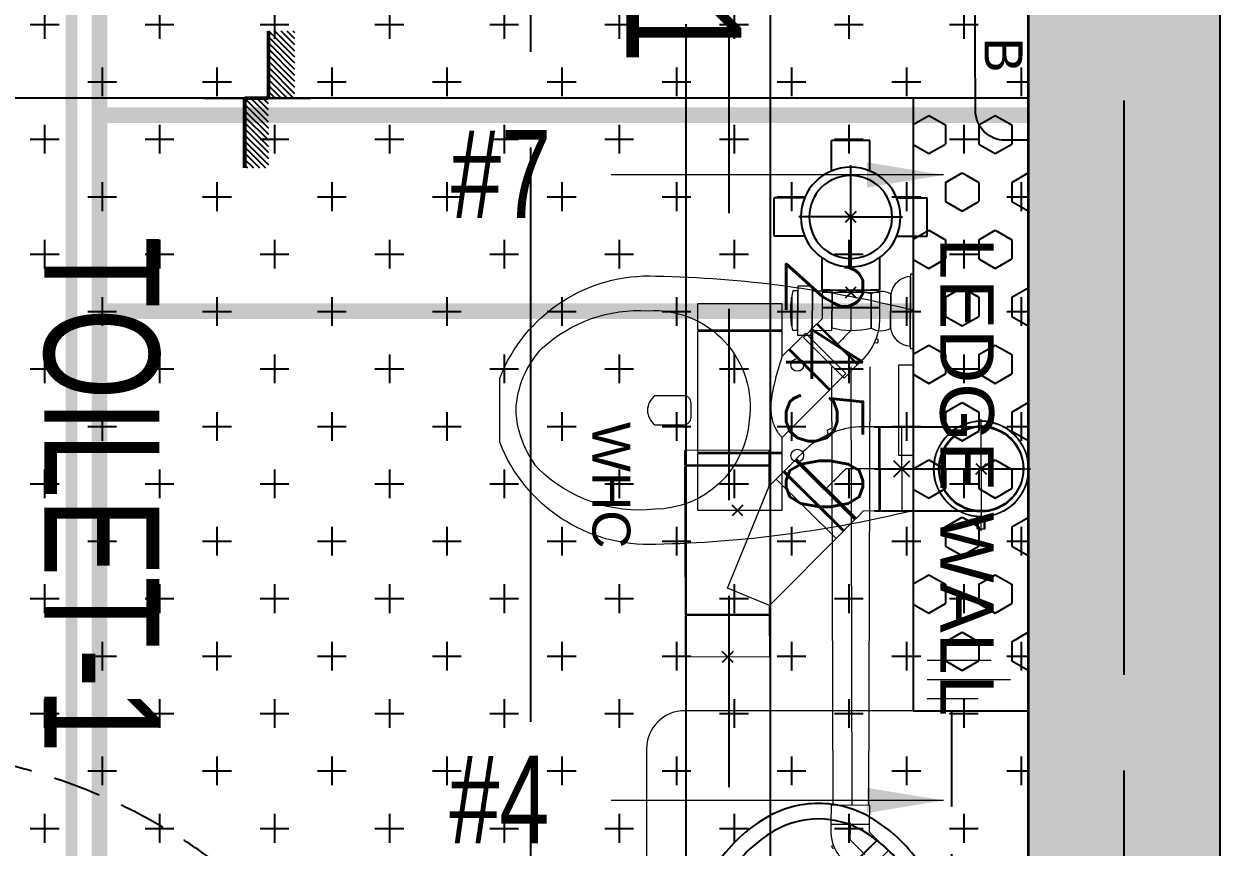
# Model space of a CAD drawing. Header units: millimetres. Extents: x -414464 to 1686, y -90036 to 108605.
# Drawn here: x -116428 to -114866, y -58243 to -57168 of the extents above; entities that cross this region are included whole.
import ezdxf
from ezdxf.lldxf.tags import DXFTag

# ---------------------------------------------------------------- set-up
doc = ezdxf.new("R2010")
doc.units = ezdxf.units.MM
doc.header["$LTSCALE"] = 1000
doc.header["$MEASUREMENT"] = 0
for name, pattern in [('$1$AUDIT_D_120904163729-0', [0]), ('$36$HIDDEN', [0.375, 0.25, -0.125]), ('2BHK-A - FRONT$1$( Hidden )', [0.375, 0.25, -0.125]), ('2BHK-A - FRONT$1$AUDIT_D_120904163729-0', [0]), ('2BHK-A - FRONT$1$HIDDEN', [0.375, 0.25, -0.125]), ('AUDIT_D_120904163729-0', [0]), ('T8(T9 IS SIMILAR) - DIMENSION & TEXTING$1$AUDIT_D_120904163729-0', [0]), ('T8(T9 IS SIMILAR) - DIMENSION & TEXTING$1$CENTERX2', [101.6, 63.5, -12.7, 12.7, -12.7]), ('T8(T9 IS SIMILAR) - DIMENSION & TEXTING$1$HIDDEN', [0.375, 0.25, -0.125]), ('T8_REFUGE COLUMNS$1$CENTER2', [1.125, 0.75, -0.125, 0.125, -0.125])]:
    doc.linetypes.add(name, pattern=pattern)
doc.layers.get('0').update_dxf_attribs({"linetype": 'AUDIT_D_120904163729-0'})
for name, color, linetype in [('$0$A-HATCH -160', 251, '$1$AUDIT_D_120904163729-0'), ('$21$A-DIMENSIONS', 2, '$36$HIDDEN'), ('2BHK-A - FRONT$1$$0$LEDGE WALL', 5, 'Continuous'), ('2BHK-A - FRONT$1$A-HATCH -160', 251, '2BHK-A - FRONT$1$AUDIT_D_120904163729-0'), ('2BHK-A - FRONT$1$A-SANITARY', 2, 'Continuous'), ('2BHK-A - FRONT$1$A-TOI SUNK 50MM', 8, 'Continuous'), ('2BHK-A - FRONT$1$ANNO', 7, 'Continuous'), ('2BHK-A - FRONT$1$APT PLANS-typ$0$TILEDROP', 3, 'Continuous'), ('2BHK-A - FRONT$1$ELEV.', 5, 'Continuous'), ('2BHK-A - FRONT$1$LEDGE WALL', 5, 'Continuous'), ('a-rcc', 3, 'Continuous'), ('T8(T9 IS SIMILAR) - DIMENSION & TEXTING$1$A-DIMENSIONS', 2, 'T8(T9 IS SIMILAR) - DIMENSION & TEXTING$1$HIDDEN'), ('T8(T9 IS SIMILAR) - DIMENSION & TEXTING$1$A-PLUMBING', 7, 'T8(T9 IS SIMILAR) - DIMENSION & TEXTING$1$AUDIT_D_120904163729-0'), ('T8(T9 IS SIMILAR) - DIMENSION & TEXTING$1$pl-110 dia soil pipe', 1, 'Continuous'), ('T8(T9 IS SIMILAR) - DIMENSION & TEXTING$1$pl-110 dia soil pipe1', 1, 'Continuous'), ('T8(T9 IS SIMILAR) - DIMENSION & TEXTING$1$pl-75 dia waste pipe', 3, 'Continuous'), ('T8(T9 IS SIMILAR) - DIMENSION & TEXTING$1$PL-FITTINGS', 5, 'Continuous'), ('T8(T9 IS SIMILAR) - DIMENSION & TEXTING$1$U-TI-75MM WASTE WATER PIPE', 3, 'Continuous'), ('T8(T9 IS SIMILAR) - DIMENSION & TEXTING$1$U-TI-TEXT', 7, 'Continuous'), ('T8(T9 IS SIMILAR) - DIMENSION & TEXTING$1$U-TI-WS', 5, 'Continuous'), ('T8(T9 IS SIMILAR)$1$$6$a-beam 2', 50, 'Continuous'), ('T8_REFUGE COLUMNS$1$A-CENTERLINE', 193, 'T8_REFUGE COLUMNS$1$CENTER2'), ('T8_REFUGE COLUMNS$1$A-RCC COLS', 3, 'Continuous'), ('T8_TYPICAL COLUMNS$1$A-RCC COLS', 3, 'Continuous')]:
    doc.layers.add(name, color=color, linetype=linetype)
for name, color, linetype, lineweight in [('2BHK-A - FRONT$1$$0$a-TOI-fixtures', 251, 'Continuous', 0), ('2BHK-A - FRONT$1$a-Text', 4, 'Continuous', 0), ('2BHK-A - FRONT$1$a-TOI-fixtures', 251, 'Continuous', 0), ('2BHK-A - FRONT$1$A-WALL- 160', 6, 'Continuous', 30), ('T8(T9 IS SIMILAR) - DIMENSION & TEXTING$1$a-Text', 4, 'Continuous', 0), ('T8(T9 IS SIMILAR) - DIMENSION & TEXTING$1$furn-1', 7, 'Continuous', 0), ('T8(T9 IS SIMILAR) - DIMENSION & TEXTING$1$pl-50dia waste pie', 6, 'Continuous', 0), ('T8(T9 IS SIMILAR) - DIMENSION & TEXTING$1$pl-50dia waste pipe1', 6, 'Continuous', 0), ('T8(T9 IS SIMILAR) - DIMENSION & TEXTING$1$R0-18-10-2014-T1-1st Podium Floor Plan$0$Text', 2, 'Continuous', 0), ('T8(T9 IS SIMILAR) - DIMENSION & TEXTING$1$U-TI-FIXTURE', 161, 'Continuous', 25), ('T8(T9 IS SIMILAR) - DIMENSION & TEXTING$1$U-TI-WS-HOT', 1, 'T8(T9 IS SIMILAR) - DIMENSION & TEXTING$1$DASHDOT', 30), ('T8(T9 IS SIMILAR)$1$D&W', 8, 'Continuous', 25)]:
    doc.layers.add(name, color=color, linetype=linetype, lineweight=lineweight)
doc.layers.add('T8(T9 IS SIMILAR) - DIMENSION & TEXTING$1$GEB-BEZUG', color=2, linetype='Continuous', lineweight=25, true_color=0xffff00)
doc.layers.add('T8_REFUGE COLUMNS$1$COL-HATCH', color=7, linetype='Continuous', lineweight=25, true_color=0xa3a3a3)
doc.styles.add('2BHK-A - FRONT$1$arial', font='sanss___.ttf')
doc.styles.add('2BHK-A - FRONT$1$ARIAL ARROW', font='swisscl.ttf')
doc.styles.add('T8(T9 IS SIMILAR) - DIMENSION & TEXTING$1$arial', font='sanss___.ttf')
doc.styles.add('T8(T9 IS SIMILAR) - DIMENSION & TEXTING$1$ARIAL ARROW', font='swisscl.ttf')
doc.styles.add('T8(T9 IS SIMILAR) - DIMENSION & TEXTING$1$Romans 1', font='romans.shx', dxfattribs={"height": 100})
doc.styles.add('T8(T9 IS SIMILAR) - DIMENSION & TEXTING$1$Tahoma', font='tahoma.ttf')
tags = doc.linetypes.add('T8(T9 IS SIMILAR) - DIMENSION & TEXTING$1$DASHDOT', pattern=[1, 0.5, -0.25, 0, -0.25]).pattern_tags.tags
tags[10:11] = [DXFTag(74, 4), DXFTag(75, 0), DXFTag(340, '0'), DXFTag(46, 1.0), DXFTag(50, 0.0), DXFTag(44, 0.0), DXFTag(45, 0.0)]
tags[8:9] = [DXFTag(74, 4), DXFTag(75, 0), DXFTag(340, '0'), DXFTag(46, 1.0), DXFTag(50, 0.0), DXFTag(44, 0.0), DXFTag(45, 0.0)]
tags[6:7] = [DXFTag(74, 4), DXFTag(75, 0), DXFTag(340, '0'), DXFTag(46, 1.0), DXFTag(50, 0.0), DXFTag(44, 0.0), DXFTag(45, 0.0)]
tags[4:5] = [DXFTag(74, 4), DXFTag(75, 0), DXFTag(340, '0'), DXFTag(46, 1.0), DXFTag(50, 0.0), DXFTag(44, 0.0), DXFTag(45, 0.0)]
doc.dimstyles.new('T8(T9 IS SIMILAR) - DIMENSION & TEXTING$1$ALPINE S', dxfattribs={"dimscale": 0, "dimtxt": 100, "dimasz": 75, "dimexe": 0, "dimexo": 0, "dimgap": 75, "dimtad": 1, "dimdec": 0, "dimzin": 0, "dimdsep": 46, "dimtxsty": 'T8(T9 IS SIMILAR) - DIMENSION & TEXTING$1$Romans 1', "dimblk": 'T8(T9 IS SIMILAR) - DIMENSION & TEXTING$1$_ArchTick', "dimcen": 0.09, "dimclrd": 256, "dimclre": 256, "dimclrt": 7, "dimadec": 0, "dimazin": 0, "dimtfac": 1, "dimtdec": 0, "dimtofl": 0, "dimtmove": 1, "dimatfit": 0, "dimldrblk": 'T8(T9 IS SIMILAR) - DIMENSION & TEXTING$1$_Open90', "dimfxl": 1, "dimtolj": 1, "dimtzin": 0, "dimarcsym": 0})
doc.dimstyles.new('T8(T9 IS SIMILAR) - DIMENSION & TEXTING$1$SAMATA STD', dxfattribs={"dimtxt": 100, "dimasz": 50, "dimexe": 50, "dimexo": 50, "dimgap": 10, "dimtad": 0, "dimdec": 0, "dimrnd": 5, "dimzin": 0, "dimdsep": 46, "dimtxsty": 'T8(T9 IS SIMILAR) - DIMENSION & TEXTING$1$Tahoma', "dimblk": 'T8(T9 IS SIMILAR) - DIMENSION & TEXTING$1$_Origin2', "dimcen": -50, "dimdle": 50, "dimclrd": 7, "dimclre": 7, "dimclrt": 7, "dimadec": 0, "dimazin": 0, "dimtfac": 1, "dimtdec": 0, "dimtmove": 1, "dimatfit": 3, "dimfxl": 150, "dimtfill": 1, "dimtolj": 1, "dimtzin": 0, "dimlwd": -1, "dimlwe": -1, "dimarcsym": 0})

# ---------------------------------------------------------------- blocks, each defined once
blk = doc.blocks.new('T8_REFUGE COLUMNS')
at = {"layer": 'T8_REFUGE COLUMNS$1$COL-HATCH', "linetype": 'ByBlock'}
h = blk.add_hatch(color=256, dxfattribs=at)
h.dxf.hatch_style = 1
h.paths.add_polyline_path([(1196642.1, -5721924.9), (1199252.1, -5721924.9), (1199252.1, -5721674.9), (1196642.1, -5721674.9)])
at = {"layer": 'T8_REFUGE COLUMNS$1$A-CENTERLINE'}
for p, q in [((1217370.3, -5721799.9), (1182156.9, -5721799.9)), ((1217431.8, -5722574.9), (1182156.9, -5722574.9))]:
    blk.add_line(p, q, dxfattribs=at)
at = {"layer": 'T8_REFUGE COLUMNS$1$A-RCC COLS', "linetype": 'ByBlock'}
blk.add_lwpolyline([(1196642.1, -5721924.9), (1199252.1, -5721924.9), (1199252.1, -5721674.9), (1196642.1, -5721674.9)], close=True, dxfattribs=at)
blk = doc.blocks.new('T8_TYPICAL COLUMNS')
at = {"layer": 'T8_TYPICAL COLUMNS$1$A-RCC COLS', "linetype": 'ByBlock'}
blk.add_blockref('T8_REFUGE COLUMNS', (0, 0), dxfattribs=at)
blk = doc.blocks.new('2BHK-A - FRONT$1$EWC 1-flat-3')
at = {"layer": '2BHK-A - FRONT$1$a-TOI-fixtures', "ltscale": 1.5}
blk.add_line((130.9, 0), (-130.9, 0), dxfattribs=at)
for points in [[(-130.9, 0, -0.055103), (-175.3, 336.2, -0.321827), (-41.6, 540), (41.6, 540, -0.321827), (175.3, 336.2, -0.055103), (130.9, 0, -27.681239)], [(-13.2, 214.3, -0.391448), (-129.3, 337.7, -0.224585), (-76.1, 489.9, -0.160675), (0, 518.7, -0.183016), (81.6, 484.1, -0.201424), (130, 346.4, -0.474507), (-13.2, 214.3, -2.927417)], [(-9.5, 290.2), (9.5, 290.2, 0.414214), (18.9, 299.7), (18.9, 337.6, 0.5), (-18.9, 337.6), (-18.9, 299.7, 0.414214), (-9.5, 290.2, 0.530498)]]:
    blk.add_lwpolyline(points, format="xyb", dxfattribs=at)
at = {"layer": '2BHK-A - FRONT$1$a-TOI-fixtures'}
blk.add_lwpolyline([(-59.2, 0), (-59.2, 18.9), (59.2, 18.9), (59.2, 0)], close=True, dxfattribs=at)
at = {"layer": '2BHK-A - FRONT$1$a-TOI-fixtures', "ltscale": 1.5}
for centre in [(-59.2, 151.6), (59.2, 151.6)]:
    blk.add_circle(centre, 8.31, dxfattribs=at)
blk = doc.blocks.new('2BHK-A - FRONT$1$TILE DROP -x')
at = {"layer": '2BHK-A - FRONT$1$APT PLANS-typ$0$TILEDROP'}
h = blk.add_hatch(dxfattribs=at)
h.set_pattern_fill('ACET-2D-ANSI31', color=8, scale=90, angle=90, style=0)
h.set_pattern_definition([(135, (-851695.914, 5365039.183), (-7.954951288, -7.954951288), [])])
h.paths.add_polyline_path([(-58323.9, -19205.9), (-58323.9, -19023.7), (-58261.5, -19023.7), (-58261.5, -19205.9)])
edge = h.paths.add_edge_path()
edge.add_line((-58323.9, -19381.2), (-58393.7, -19381.2))
edge.add_line((-58323.9, -19205.9), (-58323.9, -19381.2))
edge.add_line((-58393.1, -19205.9), (-58323.9, -19205.9))
edge.add_line((-58393.1, -19381.2), (-58393.1, -19205.9))
at = {"layer": '2BHK-A - FRONT$1$APT PLANS-typ$0$TILEDROP', "color": 1}
blk.add_line((-58153.9, -19205.9), (-58434, -19205.9), dxfattribs=at)
at = {"layer": '2BHK-A - FRONT$1$APT PLANS-typ$0$TILEDROP', "color": 20, "const_width": 10}
for points in [[(-58261.5, -19205.9), (-58261.5, -19023.7)], [(-58323.9, -19381.2), (-58323.9, -19205.9)], [(-58323.9, -19205.9), (-58261.5, -19205.9)]]:
    blk.add_lwpolyline(points, dxfattribs=at)
blk = doc.blocks.new('2BHK-A - FRONT$1$WB1-flat-1')
at = {"layer": '2BHK-A - FRONT$1$A-SANITARY', "color": 251, "ltscale": 1000}
for p, q in [((-190061.5, 1779507.9), (-190121.4, 1779507.9)), ((-190106.8, 1779394.5), (-190119.9, 1779507.9)), ((-190074.4, 1779394.5), (-190063, 1779507.9)), ((-190118, 1779491.7), (-190265.4, 1779491.7)), ((-189917.5, 1779491.7), (-190064.6, 1779491.7))]:
    blk.add_line(p, q, dxfattribs=at)
at = {"layer": '2BHK-A - FRONT$1$A-SANITARY', "color": 251}
blk.add_line((-190106.8, 1779394.5), (-190074.4, 1779394.5), dxfattribs=at)
for centre, major_axis, start_param, end_param in [((-190091.4, 1779212.5), (92.6, -341.5), 2.876783, 3.157331), ((-190091.4, 1779212.5), (92.6, -341.5), 2.596234, 2.876783), ((-190115.8, 1779296.9), (69.6, -256.7), 3.157331, 3.484585), ((-190067.1, 1779296.9), (69.6, -256.7), 2.268981, 2.596234), ((-190152.9, 1779350.3), (52.6, -193.9), 3.484585, 3.910525), ((-190137.6, 1779507.9), (4.2, -15.6), 6.018375, 12.30156), ((-190045.3, 1779507.9), (4.2, -15.6), 6.018375, 12.30156), ((-190030, 1779350.3), (52.6, -193.9), 1.84304, 2.268981), ((-190152.9, 1779350.3), (47.3, -174.4), 3.548625, 3.910525), ((-190030, 1779350.3), (47.3, -174.4), 1.84304, 2.20494), ((-190209.6, 1779384.1), (35.3, -130.2), 3.910525, 4.447579), ((-189973.2, 1779384.1), (35.3, -130.2), 1.305986, 1.84304), ((-190209.6, 1779384.1), (30, -110.7), 3.910525, 4.447579), ((-189973.2, 1779384.1), (30, -110.7), 1.305986, 1.84304), ((-190209.6, 1779384.1), (35.3, -130.2), 4.447579, 4.984633), ((-190209.6, 1779384.1), (30, -110.7), 4.447579, 4.984633), ((-189973.2, 1779384.1), (30, -110.7), 0.768932, 1.305986), ((-189973.2, 1779384.1), (35.3, -130.2), 0.768932, 1.305986), ((-190152.9, 1779417.8), (47.3, -174.4), 4.984633, 5.410573), ((-190030, 1779417.8), (47.3, -174.4), 0.342992, 0.768932), ((-190152.9, 1779417.8), (52.6, -193.9), 4.984633, 5.410573), ((-190030, 1779417.8), (52.6, -193.9), 0.342992, 0.768932), ((-190115.8, 1779471.3), (64.3, -237.2), 5.410573, 5.737826), ((-190067.1, 1779471.3), (64.3, -237.2), 0.015739, 0.342992), ((-190115.8, 1779471.3), (69.6, -256.7), 5.410573, 5.737826), ((-190067.1, 1779471.3), (69.6, -256.7), 0.015739, 0.342992), ((-190091.4, 1779555.7), (87.3, -322), 5.737826, 6.018375), ((-190091.4, 1779555.7), (87.3, -322), 6.018375, 6.298924), ((-190091.4, 1779555.7), (92.6, -341.5), 5.737826, 6.018375), ((-190091.4, 1779555.7), (92.6, -341.5), 6.018375, 6.298924)]:
    blk.add_ellipse(centre, major_axis=major_axis, ratio=1, start_param=start_param, end_param=end_param, dxfattribs=at)
blk = doc.blocks.new('2BHK-A - FRONT')
at = {"layer": '2BHK-A - FRONT$1$A-HATCH -160', "linetype": 'ByBlock'}
h = blk.add_hatch(dxfattribs=at)
h.set_pattern_fill('HEX', color=256, scale=200)
h.paths.add_polyline_path([(1143749.5, -5722074.9), (1143749.5, -5721924.9), (1142999.6, -5721924.9), (1142999.6, -5722074.9)])
at = {"layer": '2BHK-A - FRONT$1$A-TOI SUNK 50MM'}
h = blk.add_hatch(dxfattribs=at)
h.set_pattern_fill('CROSS', color=256, scale=300, style=0)
h.set_pattern_definition([(0, (0, -0.9), (75, 75), [37.5, -112.5]), (90, (18.75, -19.65), (-75, 75), [37.5, -112.5])])
h.paths.add_polyline_path([(1142149.5, -5723374.6), (1144599.5, -5723374.6), (1144599.5, -5721924.9), (1142149.5, -5721924.9)])
h.paths.add_polyline_path([(1148199.2, -5723374.6), (1145949.5, -5723374.6), (1145949.5, -5721924.9), (1148199.2, -5721924.9)])
at = {"color": 0, "linetype": '2BHK-A - FRONT$1$( Hidden )', "ltscale": 0.25}
blk.add_arc((1144599.5, -5723433), 750, 92.373, 179.9653, dxfattribs=at)
at = {"layer": '2BHK-A - FRONT$1$$0$LEDGE WALL', "linetype": '2BHK-A - FRONT$1$HIDDEN', "ltscale": 0.5}
blk.add_line((1143799.5, -5722024.9), (1144599.6, -5722024.9), dxfattribs=at)
at = {"layer": '2BHK-A - FRONT$1$A-TOI SUNK 50MM'}
blk.add_lwpolyline([(1142149.5, -5723374.6), (1144599.5, -5723374.6), (1144599.5, -5721924.9), (1142149.5, -5721924.9)], close=True, dxfattribs=at)
at = {"layer": '2BHK-A - FRONT$1$a-TOI-fixtures'}
for p, q in [((1143799.5, -5721924.9), (1144584.5, -5721924.9)), ((1143799.5, -5721924.9), (1143799.5, -5722373.2)), ((1143849.5, -5722423.2), (1144599.5, -5722423.2))]:
    blk.add_line(p, q, dxfattribs=at)
blk.add_arc((1143849.5, -5722373.2), 50, 180, 270, dxfattribs=at)
at = {"layer": '2BHK-A - FRONT$1$ELEV.'}
blk.add_line((1142999.6, -5721924.9), (1142999.6, -5723374.6), dxfattribs=at)
at = {"layer": '2BHK-A - FRONT$1$LEDGE WALL'}
blk.add_lwpolyline([(1143799.5, -5722074.9), (1143799.5, -5721924.9), (1142999.6, -5721924.9), (1142999.6, -5722074.9)], close=True, dxfattribs=at)
at = {"layer": '2BHK-A - FRONT$1$$0$a-TOI-fixtures', "extrusion": (0, 0, -1), "xscale": -1, "zscale": -1, "rotation": 180}
blk.add_blockref('2BHK-A - FRONT$1$EWC 1-flat-3', (-1143407.1, -5722074.9, 0), dxfattribs=at)
at = {"layer": '2BHK-A - FRONT$1$A-TOI SUNK 50MM', "xscale": 0.4999999999999999, "yscale": 0.4999999999999999, "zscale": 0.4999999999999999, "rotation": 269.9996795902024}
blk.add_blockref('2BHK-A - FRONT$1$TILE DROP -x', (1152602.3, -5752078.8), dxfattribs=at)
at = {"layer": '2BHK-A - FRONT$1$A-WALL- 160'}
blk.add_blockref('2BHK-A - FRONT$1$WB1-flat-1', (1334265.2, -7501582.8), dxfattribs=at)
at = {"layer": '2BHK-A - FRONT$1$a-Text', "style": '2BHK-A - FRONT$1$ARIAL ARROW'}
blk.add_text('TOILET-1', height=150, dxfattribs=at).set_placement((1142278.6, -5722449.4))
at = {"layer": '2BHK-A - FRONT$1$ANNO', "insert": (1143181.6, -5721969.8), "char_height": 70, "width": 2352.206, "attachment_point": 1, "style": '2BHK-A - FRONT$1$arial'}
blk.add_mtext('LEDGE WALL', dxfattribs=at)
blk = doc.blocks.new('T8(T9 IS SIMILAR) - DIMENSION & TEXTING$1$_ArchTick')
at = {"color": 0, "linetype": 'ByBlock', "const_width": 0.15}
blk.add_lwpolyline([(-0.5, -0.5), (0.5, 0.5)], dxfattribs=at)
blk = doc.blocks.new('*D1601')
at = {"layer": 'T8(T9 IS SIMILAR) - DIMENSION & TEXTING$1$A-DIMENSIONS', "linetype": 'T8(T9 IS SIMILAR) - DIMENSION & TEXTING$1$HIDDEN', "lineweight": -2, "transparency": 16777216}
for p, q in [((1196642.3, -5721924.4), (1196642.3, -5722316.2)), ((1199092.3, -5721924.1), (1199092.3, -5722316.2))]:
    blk.add_line(p, q, dxfattribs=at)
at = {"layer": 'T8(T9 IS SIMILAR) - DIMENSION & TEXTING$1$A-DIMENSIONS', "lineweight": -2, "transparency": 16777216}
blk.add_line((1196642.3, -5722316.2), (1199092.3, -5722316.2), dxfattribs=at)
at = {"layer": 'T8(T9 IS SIMILAR) - DIMENSION & TEXTING$1$A-DIMENSIONS', "linetype": 'ByBlock', "lineweight": -2, "transparency": 16777216, "xscale": 75, "yscale": 75, "zscale": 75, "rotation": 180}
blk.add_blockref('T8(T9 IS SIMILAR) - DIMENSION & TEXTING$1$_ArchTick', (1196642.3, -5722316.2), dxfattribs=at)
at = {"layer": 'T8(T9 IS SIMILAR) - DIMENSION & TEXTING$1$A-DIMENSIONS', "linetype": 'ByBlock', "lineweight": -2, "transparency": 16777216, "xscale": 75, "yscale": 75, "zscale": 75}
blk.add_blockref('T8(T9 IS SIMILAR) - DIMENSION & TEXTING$1$_ArchTick', (1199092.3, -5722316.2), dxfattribs=at)
at = {"layer": 'T8(T9 IS SIMILAR) - DIMENSION & TEXTING$1$A-DIMENSIONS', "color": 7, "linetype": 'ByBlock', "transparency": 16777216, "insert": (1197867.3, -5722191.2), "char_height": 100, "attachment_point": 5, "style": 'T8(T9 IS SIMILAR) - DIMENSION & TEXTING$1$Romans 1'}
blk.add_mtext('\\A1;2450', dxfattribs=at)
blk = doc.blocks.new('T8(T9 IS SIMILAR) - DIMENSION & TEXTING$1$_Open90')
at = {"color": 0, "linetype": 'ByBlock', "lineweight": -2}
for p, q in [((-0.5, 0.5), (0, 0)), ((0, 0), (-1, 0)), ((0, 0), (-0.5, -0.5))]:
    blk.add_line(p, q, dxfattribs=at)
blk = doc.blocks.new('T8(T9 IS SIMILAR) - DIMENSION & TEXTING$1$Einfügepunkt')
at = {"layer": 'T8(T9 IS SIMILAR) - DIMENSION & TEXTING$1$GEB-BEZUG'}
for p, q in [((-7.1, -7.1), (7.1, 7.1)), ((-7.1, 7.1), (7.1, -7.1))]:
    blk.add_line(p, q, dxfattribs=at)
blk = doc.blocks.new('T8(T9 IS SIMILAR) - DIMENSION & TEXTING$1$367.771.16.1_L')
at = {"lineweight": 13, "ltscale": 25}
for p, q in [((-5.2, 78.5), (-5.2, 62.3)), ((-5.2, 78.5), (5.2, 78.5)), ((-3.7, 78.5), (-3.7, 62.4)), ((0, 81), (0, 78.5)), ((0, 78.5), (0, 62.3)), ((3.7, 78.5), (3.7, 62.4)), ((5.2, 78.5), (5.2, 62.3)), ((3.8, 69.5), (-3.7, 69.5)), ((-3.7, 69.5), (-3.7, 62.4)), ((0, 0), (0, 65)), ((3.8, 62.4), (3.8, 69.5)), ((0, 62.3), (0, 59.8)), ((0, 0), (-65, 0)), ((0, 0), (0, -65)), ((0, 0), (65, 0))]:
    blk.add_line(p, q, dxfattribs=at)
for radius in [62.5, 61.8, 56, 55]:
    blk.add_circle((0, 0), radius, dxfattribs=at)
blk.add_blockref('T8(T9 IS SIMILAR) - DIMENSION & TEXTING$1$Einfügepunkt', (0, 0), dxfattribs=at)
blk = doc.blocks.new('T8(T9 IS SIMILAR) - DIMENSION & TEXTING$1$365.045.16.1_A')
at = {"lineweight": 13, "ltscale": 25}
for p, q in [((-61.9, 8.8), (-8.8, 61.9)), ((8.3, 44.7), (-8.8, 61.9)), ((8.3, 44.7), (-44.7, -8.3)), ((-43.7, -9.4), (9.4, 43.7)), ((8.3, 43.7), (-43.7, -8.3)), ((8.3, 43.7), (8.3, 44.7)), ((8.3, 43.7), (9.4, 43.7)), ((15.5, 37.5), (9.4, 43.7)), ((-17.1, 17.1), (-18.9, 18.9)), ((0, 0), (-17.1, 17.1)), ((-9.2, 9.2), (-11, 11)), ((34.7, 16.5), (30.6, 16)), ((36.3, 12.9), (32.9, 10.3)), ((34.7, 16.5), (36.3, 12.9)), ((-44.7, -8.3), (-61.9, 8.8)), ((0, -15.5), (0, 0)), ((-43.7, -8.3), (-44.7, -8.3)), ((-43.7, -8.3), (-43.7, -9.4)), ((-37.5, -15.5), (-43.7, -9.4)), ((-37.5, -29.3), (-37.5, -15.5)), ((0, -29.3), (0, -15.5)), ((37.5, -29.3), (37.5, -15.5)), ((-36.7, -30), (-37.5, -29.3)), ((37.5, -29.3), (-37.5, -29.3)), ((-36.7, -30), (-37.5, -30.7)), ((-37.5, -50), (-37.5, -30.7)), ((-37.5, -30.7), (37.5, -30.7)), ((-36.7, -30), (36.8, -30)), ((0, -31.8), (0, -29.3)), ((36.8, -30), (37.5, -29.3)), ((36.8, -30), (37.5, -30.7)), ((37.5, -50), (37.5, -30.7)), ((-37.5, -50), (37.5, -50)), ((0, -50), (-2.5, -50)), ((0, -50), (0, -47.5)), ((0, -50), (0, -52.5)), ((0, -50), (2.5, -50))]:
    blk.add_line(p, q, dxfattribs=at)
for start, end in [(24.8604, 45), (0, 20.1396)]:
    blk.add_arc((-37.5, -15.5), 75, start, end, dxfattribs=at)
blk.add_open_spline([(32.9, 10.3), (32.9, 10.3), (32.9, 10.3), (32.8, 10.5), (32.8, 10.6), (32.6, 11), (32.4, 11.3), (32.2, 11.9), (32.1, 12.1), (31.9, 12.6), (31.8, 12.8), (31.6, 13.2), (31.6, 13.4), (31.4, 13.8), (31.3, 14), (31.1, 14.6), (31, 14.9), (30.8, 15.4), (30.7, 15.6), (30.6, 15.9), (30.6, 16), (30.6, 16)], degree=3, knots=[-0.9758327, -0.9758327, -0.9758327, -0.9758327, -0.8930469, -0.8930469, -0.7796093, -0.7796093, -0.6561479, -0.6561479, -0.5667077, -0.5667077, -0.5007206, -0.5007206, -0.4380575, -0.4380575, -0.3616519, -0.3616519, -0.247098, -0.247098, -0.1245121, -0.1245121, 0, 0, 0, 0], dxfattribs=at)
blk.add_blockref('T8(T9 IS SIMILAR) - DIMENSION & TEXTING$1$Einfügepunkt', (0, -50), dxfattribs=at)
blk = doc.blocks.new('T8(T9 IS SIMILAR) - DIMENSION & TEXTING$1$367.135.16.1_A')
at = {"lineweight": 13, "ltscale": 25}
for p, q in [((-55, 251.1), (-55, 270)), ((-55, 270), (55, 270)), ((55, 251.1), (55, 270)), ((-166.2, 178.4), (-88.4, 256.2)), ((-88.4, 256.2), (-75, 242.8)), ((-53.9, 250), (-55, 251.1)), ((55, 251.1), (-55, 251.1)), ((-53.9, 250), (-55, 248.9)), ((53.9, 250), (-53.9, 250)), ((53.9, 250), (55, 251.1)), ((53.9, 250), (55, 248.9)), ((-75, 242.8), (-152.8, 165)), ((-151.3, 163.5), (-73.5, 241.3)), ((-75, 241.3), (-151.3, 165)), ((-75, 241.3), (-75, 242.8)), ((-75, 241.3), (-73.5, 241.3)), ((-73.5, 241.3), (-55, 222.8)), ((-55, 222.8), (-55, 248.9)), ((-55, 248.9), (55, 248.9)), ((55, 56.1), (55, 248.9)), ((0, 90), (-55, 222.8)), ((-166.2, 178.4), (-152.8, 165)), ((-151.3, 165), (-152.8, 165)), ((-151.3, 165), (-151.3, 163.5)), ((-151.3, 163.5), (-55, 67.2)), ((-55, 67.2), (0, 90)), ((-55, 56.1), (-55, 67.2)), ((-53.9, 55), (-55, 56.1)), ((55, 56.1), (-55, 56.1)), ((-53.9, 55), (-55, 53.9)), ((-55, 0), (-55, 53.9)), ((-55, 53.9), (55, 53.9)), ((-53.9, 55), (53.9, 55)), ((53.9, 55), (55, 56.1)), ((53.9, 55), (55, 53.9)), ((55, 0), (55, 53.9)), ((-55, 0), (55, 0))]:
    blk.add_line(p, q, dxfattribs=at)
blk.add_blockref('T8(T9 IS SIMILAR) - DIMENSION & TEXTING$1$Einfügepunkt', (0, 0), dxfattribs=at)
blk = doc.blocks.new('T8(T9 IS SIMILAR) - DIMENSION & TEXTING$1$388.001.00.1_G')
at = {"layer": 'T8(T9 IS SIMILAR) - DIMENSION & TEXTING$1$U-TI-75MM WASTE WATER PIPE', "ltscale": 5}
for p, q in [((-25.1, 60.1), (-25.1, 100)), ((-25.1, 100), (25.1, 100)), ((25.1, 60.1), (25.1, 100)), ((0, 0), (0, 67.6)), ((-60.1, 25.1), (-100, 25.1)), ((-100, -25.1), (-100, 25.1)), ((60.1, 25.1), (100, 25.1)), ((100, -25.1), (100, 25.1)), ((0, 0), (-67.6, 0)), ((0, 0), (0, 2.5)), ((0, 0), (0, -67.6)), ((0, 0), (67.6, 0)), ((0, 0), (-2.5, 0)), ((0, 0), (0, -2.5)), ((0, 0), (2.5, 0)), ((-60.1, -25.1), (-100, -25.1)), ((60.1, -25.1), (100, -25.1)), ((-37.7, -53.1), (-37.7, -95)), ((37.7, -53.1), (37.7, -95))]:
    blk.add_line(p, q, dxfattribs=at)
for radius in [65.1, 54.2]:
    blk.add_circle((0, 0), radius, dxfattribs=at)
blk.add_ellipse((0, -95), major_axis=(37.7, 0), ratio=0.026177, start_param=3.141593, end_param=6.283185, dxfattribs=at)
blk.add_blockref('T8(T9 IS SIMILAR) - DIMENSION & TEXTING$1$Einfügepunkt', (0, 0), dxfattribs=at)
blk = doc.blocks.new('T8(T9 IS SIMILAR) - DIMENSION & TEXTING$1$367.125.16.1_A')
at = {"lineweight": 13, "ltscale": 25}
for p, q in [((-73.7, 161.5, -0.8), (-73.7, 195.4, -0.8)), ((-73.7, 195.4, -0.8), (36.3, 195.4, -0.8)), ((36.3, 161.5, -0.8), (36.3, 195.4, -0.8)), ((-157.1, 104.1), (-104.1, 157.1)), ((-104.1, 157.1), (-83.6, 136.6)), ((-72.6, 160.4, -0.8), (-73.7, 161.5, -0.8)), ((36.3, 161.5, -0.8), (-73.7, 161.5, -0.8)), ((-72.6, 160.4, -0.8), (-73.7, 159.3, -0.8)), ((-73.7, 126.7, -0.8), (-73.7, 159.3, -0.8)), ((-73.7, 159.3, -0.8), (36.3, 159.3, -0.8)), ((35.2, 160.4, -0.8), (-72.6, 160.4, -0.8)), ((35.2, 160.4, -0.8), (36.3, 161.5, -0.8)), ((35.2, 160.4, -0.8), (36.3, 159.3, -0.8)), ((36.3, 1.5, -0.8), (36.3, 159.3, -0.8)), ((-83.6, 136.6), (-136.6, 83.6)), ((-135.1, 82.1), (-82.1, 135.1)), ((-83.6, 135.1), (-135.1, 83.6)), ((-83.6, 135.1), (-83.6, 136.6)), ((-83.6, 135.1), (-82.1, 135.1)), ((-82.1, 135.1), (-73.7, 126.7)), ((-157.1, 104.1), (-136.6, 83.6)), ((-135.1, 83.6), (-136.6, 83.6)), ((-135.1, 83.6), (-135.1, 82.1)), ((-135.1, 82.1), (-73.6, 20.6)), ((-73.7, 1.5, -0.8), (-73.7, 20.7, 0.1)), ((-72.6, 0.4, -0.8), (-73.7, 1.5, -0.8)), ((36.3, 1.5, -0.8), (-73.7, 1.5, -0.8)), ((-72.6, 0.4, -0.8), (-73.7, -0.7, -0.8)), ((-72.6, 0.4, -0.8), (35.2, 0.4, -0.8)), ((35.2, 0.4, -0.8), (36.3, 1.5, -0.8)), ((35.2, 0.4, -0.8), (36.3, -0.7, -0.8)), ((-73.7, -74.6, -0.8), (-73.7, -0.7, -0.8)), ((-73.7, -0.7, -0.8), (36.3, -0.7, -0.8)), ((36.3, -74.6, -0.8), (36.3, -0.7, -0.8)), ((-73.7, -74.6, -0.8), (36.3, -74.6, -0.8))]:
    blk.add_line(p, q, dxfattribs=at)
blk.add_open_spline([(-73.7, 126.7, 0.1), (-73.7, 126.7, 0.1), (-73.5, 126.2, 0.1), (-72.9, 124.3, 0.1), (-72.5, 123, 0.1), (-71, 118.3, 0.1), (-69.7, 114, 0.1), (-67.4, 106.3, 0.1), (-66.3, 102.4, 0.1), (-64.2, 94.2, 0.1), (-63.1, 89.9, 0.1), (-61.2, 81.1, 0.1), (-60.4, 76.6, 0.1), (-59.3, 67.7, 0.1), (-58.9, 63.3, 0.1), (-58.9, 56.2, 0.1), (-59.1, 53.3, 0.1), (-59.8, 47.7, 0.1), (-60.3, 44.9, 0.1), (-61.8, 39.7, 0.1), (-62.7, 37.2, 0.1), (-64.8, 32.9, 0.1), (-65.9, 30.9, 0.1), (-67.8, 27.9, 0.1), (-68.7, 26.6, 0.1), (-70.4, 24.4, 0.1), (-71.2, 23.5, 0.1), (-72.4, 22.1, 0.1), (-72.9, 21.5, 0.1), (-73.5, 20.8, 0.1), (-73.7, 20.7, 0.1), (-73.7, 20.7, 0.1)], degree=3, knots=[8.222625, 8.222625, 8.222625, 8.222625, 8.980345, 8.980345, 9.738065, 9.738065, 11.253506, 11.253506, 12.551442, 12.551442, 13.849378, 13.849378, 15.147314, 15.147314, 16.44525, 16.44525, 17.266568, 17.266568, 18.087887, 18.087887, 18.909205, 18.909205, 19.730524, 19.730524, 20.43574, 20.43574, 21.140957, 21.140957, 21.846174, 21.846174, 22.551391, 22.551391, 22.551391, 22.551391], dxfattribs=at)
blk.add_blockref('T8(T9 IS SIMILAR) - DIMENSION & TEXTING$1$Einfügepunkt', (-15.4, -74.6, 0.1), dxfattribs=at)
blk = doc.blocks.new('T8(T9 IS SIMILAR) - DIMENSION & TEXTING$1$361.045.16.1_A')
at = {"ltscale": 25}
for p, q in [((-49.5, 14.1), (-14.1, 49.5)), ((3.2, 32.2), (-14.1, 49.5)), ((3.2, 32.2), (-32.2, -3.2)), ((-31.5, -3.9), (3.9, 31.5)), ((3.2, 31.5), (-31.5, -3.2)), ((3.2, 31.5), (3.2, 32.2)), ((3.2, 31.5), (3.9, 31.5)), ((10.4, 25), (3.9, 31.5)), ((-32.2, -3.2), (-49.5, 14.1)), ((-13.8, 13.8), (-15.6, 15.6)), ((0, 0), (-13.8, 13.8)), ((-5.6, 5.6), (-7.3, 7.3)), ((0, -10.4), (0, 0)), ((23.4, 11.3), (20.3, 10.9)), ((24.5, 8.5), (22, 6.6)), ((23.4, 11.3), (24.5, 8.5)), ((-31.5, -3.2), (-32.2, -3.2)), ((-31.5, -3.2), (-31.5, -3.9)), ((-25, -10.4), (-31.5, -3.9)), ((-25, -24.5), (-25, -10.4)), ((0, -24.5), (0, -10.4)), ((25, -24.5), (25, -10.4)), ((-24.5, -25), (-25, -24.5)), ((25, -24.5), (-25, -24.5)), ((-24.5, -25), (-25, -25.5)), ((-25, -45), (-25, -25.5)), ((-25, -25.5), (25, -25.5)), ((-24.5, -25), (24.5, -25)), ((0, -27), (0, -24.5)), ((24.5, -25), (25, -24.5)), ((24.5, -25), (25, -25.5)), ((25, -45), (25, -25.5)), ((-25, -45), (25, -45)), ((0, -45), (-2.5, -45)), ((0, -45), (0, -42.5)), ((0, -45), (0, -47.5)), ((0, -45), (2.5, -45))]:
    blk.add_line(p, q, dxfattribs=at)
for start, end in [(25.1575, 45), (0, 19.8425)]:
    blk.add_arc((-25, -10.4), 50, start, end, dxfattribs=at)
blk.add_open_spline([(22, 6.6), (22, 6.6), (22, 6.6), (22, 6.8), (21.9, 6.9), (21.8, 7.2), (21.7, 7.4), (21.5, 7.8), (21.4, 8), (21.3, 8.3), (21.2, 8.5), (21.1, 8.8), (21, 8.9), (20.9, 9.3), (20.8, 9.4), (20.7, 9.8), (20.6, 10.1), (20.4, 10.5), (20.4, 10.6), (20.3, 10.8), (20.3, 10.9), (20.3, 10.9)], degree=3, knots=[-0.7326885, -0.7326885, -0.7326885, -0.7326885, -0.6703276, -0.6703276, -0.5851203, -0.5851203, -0.4924215, -0.4924215, -0.4253679, -0.4253679, -0.3759063, -0.3759063, -0.3289293, -0.3289293, -0.2716255, -0.2716255, -0.1856359, -0.1856359, -0.0935578, -0.0935578, 0, 0, 0, 0], dxfattribs=at)
blk.add_blockref('T8(T9 IS SIMILAR) - DIMENSION & TEXTING$1$Einfügepunkt', (0, -45), dxfattribs=at)
blk = doc.blocks.new('T8(T9 IS SIMILAR) - DIMENSION & TEXTING$1$TT')
at = {"layer": 'T8(T9 IS SIMILAR) - DIMENSION & TEXTING$1$furn-1', "color": 7}
for points in [[(107723.9776, -2189.2267), (107723.9776, -2189.239), (107723.9735, -2189.239), (107723.9407, -2189.2391), (107723.9366, -2189.2391), (107723.9366, -2189.2268)], [(107723.9735, -2189.239), (107723.9736, -2189.2554), (107723.9408, -2189.2555), (107723.9407, -2189.2391)], [(107723.9885, -2189.321), (107723.9885, -2189.3236), (107723.9262, -2189.3238), (107723.9262, -2189.3212)]]:
    blk.add_lwpolyline(points, close=True, dxfattribs=at)
for points in [[(107723.9735, -2189.2226), (107723.9735, -2189.2267), (107723.9407, -2189.2268), (107723.9407, -2189.2227, -0.125089)], [(107723.9715, -2189.2554, -0.124286), (107723.9716, -2189.2882), (107723.9429, -2189.2883, -0.124286), (107723.9428, -2189.2555)], [(107723.9716, -2189.2882, -0.25), (107723.9717, -2189.3046), (107723.9429, -2189.3047, -0.25), (107723.9429, -2189.2883)], [(107723.9717, -2189.3046, -0.353887), (107723.9865, -2189.321), (107723.9282, -2189.3212, -0.353887), (107723.9429, -2189.3047)]]:
    blk.add_lwpolyline(points, format="xyb", close=True, dxfattribs=at)
blk = doc.blocks.new('T8(T9 IS SIMILAR) - DIMENSION & TEXTING$1$A$C77D62699')
at = {"layer": 'T8(T9 IS SIMILAR) - DIMENSION & TEXTING$1$pl-110 dia soil pipe1', "color": 12, "linetype": 'T8(T9 IS SIMILAR) - DIMENSION & TEXTING$1$CENTERX2'}
blk.add_line((-9475.8, -8252.1, 0.8), (-9475.9, -8058.1, 0.8), dxfattribs=at)
at = {"layer": 'T8(T9 IS SIMILAR) - DIMENSION & TEXTING$1$pl-110 dia soil pipe1'}
for p, q in [((-9530.9, -8084.6, 0.8), (-9530.9, -8083.1, 0.8)), ((-9420.9, -8084.4, 0.8), (-9420.9, -8082.9, 0.8)), ((-9530.8, -8252.3, 0.8), (-9530.9, -8102.3, 0.8)), ((-9420.8, -8252, 0.8), (-9420.9, -8101.9, 0.8)), ((-10095.9, -8388.1, 1.4), (-8046.3, -8388, 0.2)), ((-10056.5, -8498.3, 0.8), (-8021.1, -8498, 0.2))]:
    blk.add_line(p, q, dxfattribs=at)
at = {"layer": 'T8(T9 IS SIMILAR) - DIMENSION & TEXTING$1$pl-110 dia soil pipe1', "ltscale": 0.1}
blk.add_circle((-9475.8, -8112.7, 0.8), 55, dxfattribs=at)
at = {"layer": 'T8(T9 IS SIMILAR) - DIMENSION & TEXTING$1$pl-50dia waste pipe1', "color": 12, "linetype": 'T8(T9 IS SIMILAR) - DIMENSION & TEXTING$1$CENTERX2'}
blk.add_line((-9200.8, -8183.1, 0.8), (-9200.8, -8074.5, 0.9), dxfattribs=at)
at = {"layer": 'T8(T9 IS SIMILAR) - DIMENSION & TEXTING$1$pl-50dia waste pipe1'}
for p, q in [((-9225.8, -8183.1, 0.8), (-9225.8, -8099.5, 0.9)), ((-9175.8, -8183.1, 0.8), (-9175.8, -8116.6, 0.8))]:
    blk.add_line(p, q, dxfattribs=at)
at = {"layer": 'T8(T9 IS SIMILAR) - DIMENSION & TEXTING$1$pl-50dia waste pipe1', "elevation": 0.8}
for points in [[(-9609.1, -8258.1), (-9036.2, -8259.9)], [(-9609.1, -8308.1), (-9036.6, -8306.4)]]:
    blk.add_lwpolyline(points, dxfattribs=at)
at = {"layer": 'T8(T9 IS SIMILAR) - DIMENSION & TEXTING$1$pl-50dia waste pipe1', "color": 12, "linetype": 'T8(T9 IS SIMILAR) - DIMENSION & TEXTING$1$CENTERX2', "elevation": 0.8}
blk.add_lwpolyline([(-9609.1, -8283.1), (-9036.4, -8281.4)], dxfattribs=at)
at = {"layer": 'T8(T9 IS SIMILAR) - DIMENSION & TEXTING$1$U-TI-FIXTURE', "color": 7, "elevation": 0.7}
blk.add_lwpolyline([(-9943.6, -8120.2), (-10115.7, -8121.2, -0.414214), (-10154.8, -8082.5), (-10155, -8051.2), (-9905.1, -8051.2), (-9905, -8081.1, -0.414214)], format="xyb", close=True, dxfattribs=at)
at = {"layer": 'T8(T9 IS SIMILAR) - DIMENSION & TEXTING$1$U-TI-WS', "lineweight": 40, "ltscale": 0.01, "const_width": 20.5, "elevation": 0.7}
blk.add_lwpolyline([(-8125.3, -8022.5), (-7984.5, -8022.5), (-7984.5, -9264), (-10215.3, -9264), (-10215.3, -8051.1)], dxfattribs=at)
at = {"layer": 'T8(T9 IS SIMILAR) - DIMENSION & TEXTING$1$U-TI-WS', "lineweight": 40, "ltscale": 0.01, "const_width": 20.5}
for points in [[(-9937.8, -8051.5), (-9937.8, -9264)], [(-9681.7, -8203.1), (-9681.7, -9264)]]:
    blk.add_lwpolyline(points, dxfattribs=at)
at = {"layer": 'T8(T9 IS SIMILAR) - DIMENSION & TEXTING$1$U-TI-WS-HOT', "ltscale": 0.1, "const_width": 15, "elevation": 0.7}
blk.add_lwpolyline([(-7776.6, -8026.6), (-7776.6, -9300.3), (-10452, -9300.3), (-10452, -8051.1)], dxfattribs=at)
at = {"layer": 'T8(T9 IS SIMILAR) - DIMENSION & TEXTING$1$furn-1', "xscale": -1559.587183977623, "yscale": 1559.587183977623, "zscale": 1559.587183977623, "rotation": 179.775067412385}
blk.add_blockref('T8(T9 IS SIMILAR) - DIMENSION & TEXTING$1$TT', (-168026694.7, -2763061.6), dxfattribs=at)
at = {"layer": 'T8(T9 IS SIMILAR) - DIMENSION & TEXTING$1$pl-110 dia soil pipe', "ltscale": 0.1}
for name, p, xscale, yscale, zscale, rotation in [('T8(T9 IS SIMILAR) - DIMENSION & TEXTING$1$367.771.16.1_L', (-9475.8, -8112.7, 0.8), -1.000020158935082, 1.000020158935082, 1.000020158935082, 270), ('T8(T9 IS SIMILAR) - DIMENSION & TEXTING$1$365.045.16.1_A', (-9475.7, -8289.5, 0.8), 1.466696233104787, 1.466696233104787, 1.466696233104787, 180.195738718078), ('T8(T9 IS SIMILAR) - DIMENSION & TEXTING$1$367.125.16.1_A', (-9496.1, -8446.3, 1.4), -1.000020158935083, 1.000020158935082, 1.000020158935082, 90.01935599515092), ('T8(T9 IS SIMILAR) - DIMENSION & TEXTING$1$367.135.16.1_A', (-9230.1, -8443.7, 0.8), -1.00002015893508, 1.00002015893508, 1.00002015893508, 90.2000659920943)]:
    blk.add_blockref(name, p, dxfattribs=dict(at, xscale=xscale, yscale=yscale, zscale=zscale, rotation=rotation))
at = {"layer": 'T8(T9 IS SIMILAR) - DIMENSION & TEXTING$1$pl-50dia waste pie', "ltscale": 0.1, "xscale": -1.000020158935082, "yscale": 1.000020158935082, "zscale": 1.000020158935082, "rotation": 134.5175183753899}
blk.add_blockref('T8(T9 IS SIMILAR) - DIMENSION & TEXTING$1$361.045.16.1_A', (-8991.4, -8283.6, 0.8), dxfattribs=at)
at = {"layer": 'T8(T9 IS SIMILAR) - DIMENSION & TEXTING$1$pl-75 dia waste pipe', "ltscale": 0.1, "xscale": -1.000020158935082, "yscale": 1.000020158935082, "zscale": 1.000020158935082, "rotation": 270.0193559951509}
blk.add_blockref('T8(T9 IS SIMILAR) - DIMENSION & TEXTING$1$365.045.16.1_A', (-9656.4, -8282.9, 0.5), dxfattribs=at)
at = {"layer": 'T8(T9 IS SIMILAR) - DIMENSION & TEXTING$1$PL-FITTINGS', "xscale": -1.000020158935082, "yscale": 1.000020158935082, "zscale": 1.000020158935082, "rotation": 90.00003570727506}
blk.add_blockref('T8(T9 IS SIMILAR) - DIMENSION & TEXTING$1$388.001.00.1_G', (-9804.8, -8283.1, 0.8), dxfattribs=at)
at = {"layer": 'T8(T9 IS SIMILAR) - DIMENSION & TEXTING$1$U-TI-TEXT', "style": 'T8(T9 IS SIMILAR) - DIMENSION & TEXTING$1$arial'}
for s, height, p in [('B', 49.5, (-10039.5, -8108.2, 0.8)), ('WHC', 49.53, (-9537.1, -8620.3, 1.3))]:
    blk.add_text(s, height=height, rotation=359.9999, dxfattribs=at).set_placement(p)
blk = doc.blocks.new('T8(T9 IS SIMILAR) - DIMENSION & TEXTING$1$_Origin2')
at = {"color": 0, "linetype": 'ByBlock', "lineweight": -2}
blk.add_line((-0.5, 0), (-1, 0), dxfattribs=at)
for radius in [0.5, 0.25]:
    blk.add_circle((0, 0), radius, dxfattribs=at)
blk = doc.blocks.new('T8(T9 IS SIMILAR) - DIMENSION & TEXTING')
at = {"layer": 'T8(T9 IS SIMILAR) - DIMENSION & TEXTING$1$A-PLUMBING', "linetype": 'ByBlock'}
blk.add_blockref('T8(T9 IS SIMILAR) - DIMENSION & TEXTING$1$A$C77D62699', (1207452.3, -5713874), dxfattribs=at)
at = {"layer": 'T8(T9 IS SIMILAR) - DIMENSION & TEXTING$1$a-Text', "style": 'T8(T9 IS SIMILAR) - DIMENSION & TEXTING$1$ARIAL ARROW'}
blk.add_text('TOILET-1', height=150, dxfattribs=at).set_placement((1197672.6, -5723209.9))
at = {"layer": 'T8(T9 IS SIMILAR) - DIMENSION & TEXTING$1$R0-18-10-2014-T1-1st Podium Floor Plan$0$Text', "linetype": 'ByBlock', "style": 'T8(T9 IS SIMILAR) - DIMENSION & TEXTING$1$ARIAL ARROW'}
for s, p in [('#7', (1197648.8, -5722679.1, 0)), ('#4', (1198465.7, -5722681.3, 0))]:
    blk.add_text(s, height=114.75, rotation=90, dxfattribs=at).set_placement(p)
at = {"layer": 'T8(T9 IS SIMILAR) - DIMENSION & TEXTING$1$A-DIMENSIONS', "linetype": 'ByBlock'}
dim = blk.add_linear_dim(base=(1199092.3, -5722316.2), p1=(1196642.3, -5721924.4, -0.7), p2=(1199092.3, -5721924.1), dimstyle='T8(T9 IS SIMILAR) - DIMENSION & TEXTING$1$ALPINE S', override={"dimscale": 1, "dimfxl": 5, "dimarcsym": 1}, dxfattribs=at)
dim.commit()
dim.dimension.update_dxf_attribs({"geometry": '*D1601', "text_midpoint": (1197867.3, -5722191.2)})
at = {"layer": 'T8(T9 IS SIMILAR) - DIMENSION & TEXTING$1$R0-18-10-2014-T1-1st Podium Floor Plan$0$Text'}
for points in [[(1197592.6, -5722035.7), (1197592.5, -5722361.2), (1197592.6, -5722469.7)], [(1198409.5, -5722035.7), (1198409.5, -5722361.2), (1198409.5, -5722469.7)]]:
    blk.add_leader(points, dimstyle='T8(T9 IS SIMILAR) - DIMENSION & TEXTING$1$SAMATA STD', override={"dimscale": 1, "dimasz": 100, "dimclrd": 2, "dimfxlon": 1, "dimarcsym": 1}, dxfattribs=at)
blk = doc.blocks.new('T8(T9 IS SIMILAR)')
at = {"layer": 'T8(T9 IS SIMILAR)$1$D&W', "linetype": 'ByBlock'}
for name, p in [('T8_TYPICAL COLUMNS', (0, 0)), ('2BHK-A - FRONT', (54492.8, -0.4))]:
    blk.add_blockref(name, p, dxfattribs=at)
at = {"layer": 'T8(T9 IS SIMILAR)$1$$6$a-beam 2', "linetype": 'ByBlock'}
blk.add_blockref('T8(T9 IS SIMILAR) - DIMENSION & TEXTING', (0, 0), dxfattribs=at)
blk = doc.blocks.new('A$C48506478')
at = {"layer": '$21$A-DIMENSIONS', "linetype": 'ByBlock'}
blk.add_blockref('T8(T9 IS SIMILAR)', (-1195542.6, 5727884.6), dxfattribs=at)
at = {"layer": '$0$A-HATCH -160', "linetype": 'ByBlock'}
blk.add_blockref('T8(T9 IS SIMILAR) - DIMENSION & TEXTING', (-1195542.6, 5727884.6), dxfattribs=at)

msp = doc.modelspace()

# ---------------------------------------------------------------- block references
at = {"layer": 'a-rcc', "linetype": 'ByBlock', "rotation": 270}
msp.add_blockref('A$C48506478', (-121076, -55315.3, 0), dxfattribs=at)

doc.saveas('drawing.dxf')
